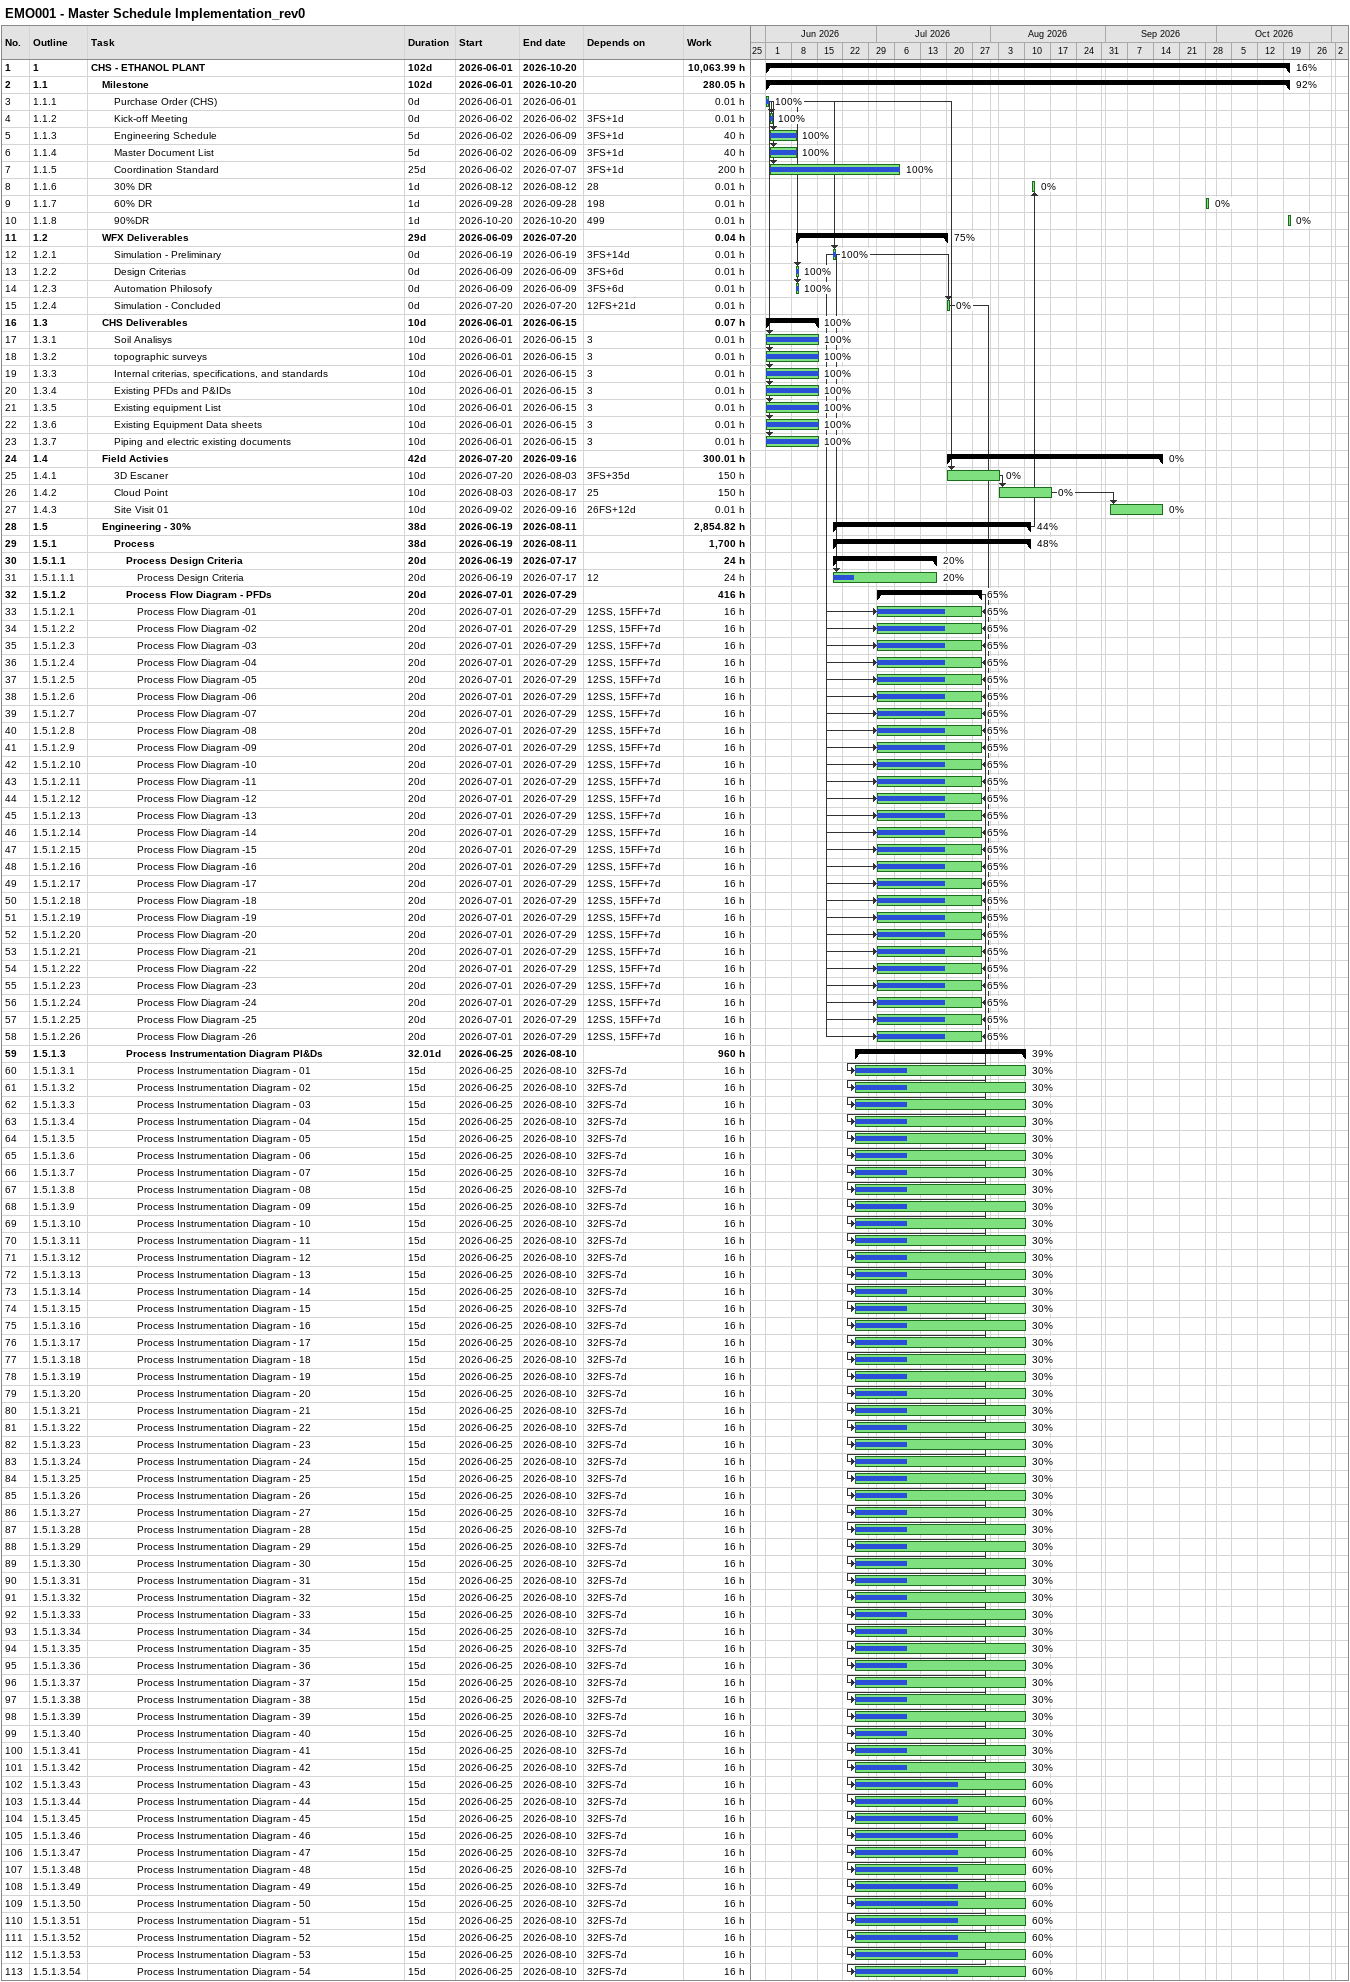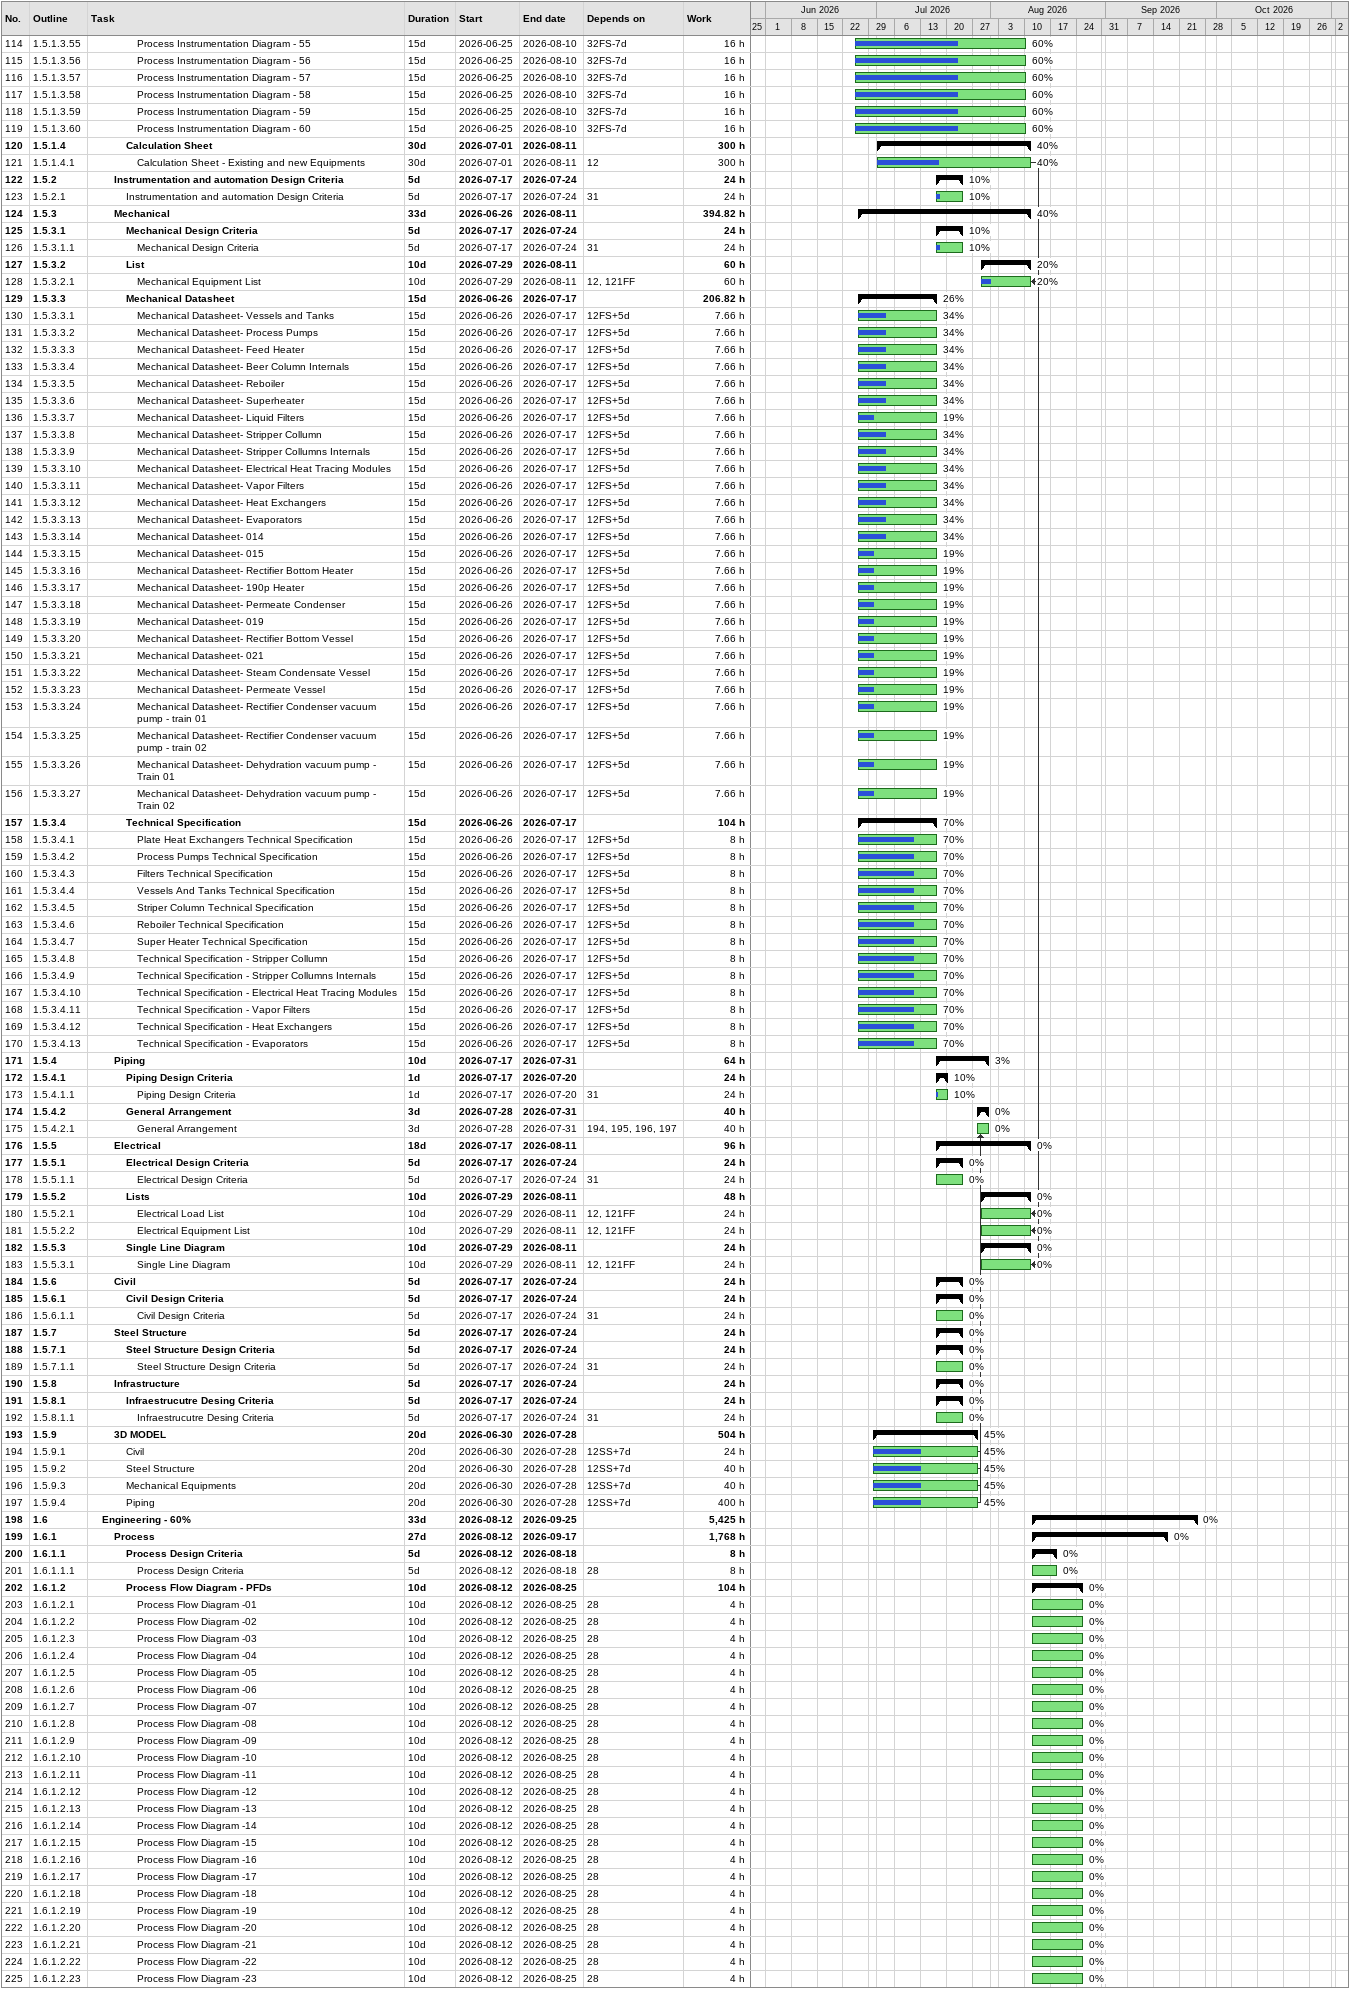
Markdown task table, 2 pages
EMO001 - Master Schedule Implementation_rev0

| ID | WBS | Task | Duration | Start | Finish | Predecessors | % complete | Work (h) |
|---|---|---|---|---|---|---|---|---|
| 1 | 1 | **CHS - ETHANOL PLANT** | 102d | 2026-06-01 | 2026-10-20 |  | 16 | 10063.99 |
| 2 | 1.1 | **Milestone** | 102d | 2026-06-01 | 2026-10-20 |  | 92 | 280.05 |
| 3 | 1.1.1 | Purchase Order (CHS) | 0d | 2026-06-01 | 2026-06-01 |  | 100 | 0.01 |
| 4 | 1.1.2 | Kick-off Meeting | 0d | 2026-06-02 | 2026-06-02 | 3FS+1d | 100 | 0.01 |
| 5 | 1.1.3 | Engineering Schedule | 5d | 2026-06-02 | 2026-06-09 | 3FS+1d | 100 | 40 |
| 6 | 1.1.4 | Master Document List | 5d | 2026-06-02 | 2026-06-09 | 3FS+1d | 100 | 40 |
| 7 | 1.1.5 | Coordination Standard | 25d | 2026-06-02 | 2026-07-07 | 3FS+1d | 100 | 200 |
| 8 | 1.1.6 | 30% DR | 1d | 2026-08-12 | 2026-08-12 | 28 | 0 | 0.01 |
| 9 | 1.1.7 | 60% DR | 1d | 2026-09-28 | 2026-09-28 | 198 | 0 | 0.01 |
| 10 | 1.1.8 | 90%DR | 1d | 2026-10-20 | 2026-10-20 | 499 | 0 | 0.01 |
| 11 | 1.2 | **WFX Deliverables** | 29d | 2026-06-09 | 2026-07-20 |  | 75 | 0.04 |
| 12 | 1.2.1 | Simulation - Preliminary | 0d | 2026-06-19 | 2026-06-19 | 3FS+14d | 100 | 0.01 |
| 13 | 1.2.2 | Design Criterias | 0d | 2026-06-09 | 2026-06-09 | 3FS+6d | 100 | 0.01 |
| 14 | 1.2.3 | Automation Philosofy | 0d | 2026-06-09 | 2026-06-09 | 3FS+6d | 100 | 0.01 |
| 15 | 1.2.4 | Simulation - Concluded | 0d | 2026-07-20 | 2026-07-20 | 12FS+21d | 0 | 0.01 |
| 16 | 1.3 | **CHS Deliverables** | 10d | 2026-06-01 | 2026-06-15 |  | 100 | 0.07 |
| 17 | 1.3.1 | Soil Analisys | 10d | 2026-06-01 | 2026-06-15 | 3 | 100 | 0.01 |
| 18 | 1.3.2 | topographic surveys | 10d | 2026-06-01 | 2026-06-15 | 3 | 100 | 0.01 |
| 19 | 1.3.3 | Internal criterias, specifications, and standards | 10d | 2026-06-01 | 2026-06-15 | 3 | 100 | 0.01 |
| 20 | 1.3.4 | Existing PFDs and P&IDs | 10d | 2026-06-01 | 2026-06-15 | 3 | 100 | 0.01 |
| 21 | 1.3.5 | Existing equipment List | 10d | 2026-06-01 | 2026-06-15 | 3 | 100 | 0.01 |
| 22 | 1.3.6 | Existing Equipment Data sheets | 10d | 2026-06-01 | 2026-06-15 | 3 | 100 | 0.01 |
| 23 | 1.3.7 | Piping and electric existing documents | 10d | 2026-06-01 | 2026-06-15 | 3 | 100 | 0.01 |
| 24 | 1.4 | **Field Activies** | 42d | 2026-07-20 | 2026-09-16 |  | 0 | 300.01 |
| 25 | 1.4.1 | 3D Escaner | 10d | 2026-07-20 | 2026-08-03 | 3FS+35d | 0 | 150 |
| 26 | 1.4.2 | Cloud Point | 10d | 2026-08-03 | 2026-08-17 | 25 | 0 | 150 |
| 27 | 1.4.3 | Site Visit 01 | 10d | 2026-09-02 | 2026-09-16 | 26FS+12d | 0 | 0.01 |
| 28 | 1.5 | **Engineering - 30%** | 38d | 2026-06-19 | 2026-08-11 |  | 44 | 2854.82 |
| 29 | 1.5.1 | **Process** | 38d | 2026-06-19 | 2026-08-11 |  | 48 | 1700 |
| 30 | 1.5.1.1 | **Process Design Criteria** | 20d | 2026-06-19 | 2026-07-17 |  | 20 | 24 |
| 31 | 1.5.1.1.1 | Process Design Criteria | 20d | 2026-06-19 | 2026-07-17 | 12 | 20 | 24 |
| 32 | 1.5.1.2 | **Process Flow Diagram - PFDs** | 20d | 2026-07-01 | 2026-07-29 |  | 65 | 416 |
| 33 | 1.5.1.2.1 | Process Flow Diagram -01 | 20d | 2026-07-01 | 2026-07-29 | 12SS, 15FF+7d | 65 | 16 |
| 34 | 1.5.1.2.2 | Process Flow Diagram -02 | 20d | 2026-07-01 | 2026-07-29 | 12SS, 15FF+7d | 65 | 16 |
| 35 | 1.5.1.2.3 | Process Flow Diagram -03 | 20d | 2026-07-01 | 2026-07-29 | 12SS, 15FF+7d | 65 | 16 |
| 36 | 1.5.1.2.4 | Process Flow Diagram -04 | 20d | 2026-07-01 | 2026-07-29 | 12SS, 15FF+7d | 65 | 16 |
| 37 | 1.5.1.2.5 | Process Flow Diagram -05 | 20d | 2026-07-01 | 2026-07-29 | 12SS, 15FF+7d | 65 | 16 |
| 38 | 1.5.1.2.6 | Process Flow Diagram -06 | 20d | 2026-07-01 | 2026-07-29 | 12SS, 15FF+7d | 65 | 16 |
| 39 | 1.5.1.2.7 | Process Flow Diagram -07 | 20d | 2026-07-01 | 2026-07-29 | 12SS, 15FF+7d | 65 | 16 |
| 40 | 1.5.1.2.8 | Process Flow Diagram -08 | 20d | 2026-07-01 | 2026-07-29 | 12SS, 15FF+7d | 65 | 16 |
| 41 | 1.5.1.2.9 | Process Flow Diagram -09 | 20d | 2026-07-01 | 2026-07-29 | 12SS, 15FF+7d | 65 | 16 |
| 42 | 1.5.1.2.10 | Process Flow Diagram -10 | 20d | 2026-07-01 | 2026-07-29 | 12SS, 15FF+7d | 65 | 16 |
| 43 | 1.5.1.2.11 | Process Flow Diagram -11 | 20d | 2026-07-01 | 2026-07-29 | 12SS, 15FF+7d | 65 | 16 |
| 44 | 1.5.1.2.12 | Process Flow Diagram -12 | 20d | 2026-07-01 | 2026-07-29 | 12SS, 15FF+7d | 65 | 16 |
| 45 | 1.5.1.2.13 | Process Flow Diagram -13 | 20d | 2026-07-01 | 2026-07-29 | 12SS, 15FF+7d | 65 | 16 |
| 46 | 1.5.1.2.14 | Process Flow Diagram -14 | 20d | 2026-07-01 | 2026-07-29 | 12SS, 15FF+7d | 65 | 16 |
| 47 | 1.5.1.2.15 | Process Flow Diagram -15 | 20d | 2026-07-01 | 2026-07-29 | 12SS, 15FF+7d | 65 | 16 |
| 48 | 1.5.1.2.16 | Process Flow Diagram -16 | 20d | 2026-07-01 | 2026-07-29 | 12SS, 15FF+7d | 65 | 16 |
| 49 | 1.5.1.2.17 | Process Flow Diagram -17 | 20d | 2026-07-01 | 2026-07-29 | 12SS, 15FF+7d | 65 | 16 |
| 50 | 1.5.1.2.18 | Process Flow Diagram -18 | 20d | 2026-07-01 | 2026-07-29 | 12SS, 15FF+7d | 65 | 16 |
| 51 | 1.5.1.2.19 | Process Flow Diagram -19 | 20d | 2026-07-01 | 2026-07-29 | 12SS, 15FF+7d | 65 | 16 |
| 52 | 1.5.1.2.20 | Process Flow Diagram -20 | 20d | 2026-07-01 | 2026-07-29 | 12SS, 15FF+7d | 65 | 16 |
| 53 | 1.5.1.2.21 | Process Flow Diagram -21 | 20d | 2026-07-01 | 2026-07-29 | 12SS, 15FF+7d | 65 | 16 |
| 54 | 1.5.1.2.22 | Process Flow Diagram -22 | 20d | 2026-07-01 | 2026-07-29 | 12SS, 15FF+7d | 65 | 16 |
| 55 | 1.5.1.2.23 | Process Flow Diagram -23 | 20d | 2026-07-01 | 2026-07-29 | 12SS, 15FF+7d | 65 | 16 |
| 56 | 1.5.1.2.24 | Process Flow Diagram -24 | 20d | 2026-07-01 | 2026-07-29 | 12SS, 15FF+7d | 65 | 16 |
| 57 | 1.5.1.2.25 | Process Flow Diagram -25 | 20d | 2026-07-01 | 2026-07-29 | 12SS, 15FF+7d | 65 | 16 |
| 58 | 1.5.1.2.26 | Process Flow Diagram -26 | 20d | 2026-07-01 | 2026-07-29 | 12SS, 15FF+7d | 65 | 16 |
| 59 | 1.5.1.3 | **Process Instrumentation Diagram PI&Ds** | 32.01d | 2026-06-25 | 2026-08-10 |  | 39 | 960 |
| 60 | 1.5.1.3.1 | Process Instrumentation Diagram - 01 | 15d | 2026-06-25 | 2026-08-10 | 32FS-7d | 30 | 16 |
| 61 | 1.5.1.3.2 | Process Instrumentation Diagram - 02 | 15d | 2026-06-25 | 2026-08-10 | 32FS-7d | 30 | 16 |
| 62 | 1.5.1.3.3 | Process Instrumentation Diagram - 03 | 15d | 2026-06-25 | 2026-08-10 | 32FS-7d | 30 | 16 |
| 63 | 1.5.1.3.4 | Process Instrumentation Diagram - 04 | 15d | 2026-06-25 | 2026-08-10 | 32FS-7d | 30 | 16 |
| 64 | 1.5.1.3.5 | Process Instrumentation Diagram - 05 | 15d | 2026-06-25 | 2026-08-10 | 32FS-7d | 30 | 16 |
| 65 | 1.5.1.3.6 | Process Instrumentation Diagram - 06 | 15d | 2026-06-25 | 2026-08-10 | 32FS-7d | 30 | 16 |
| 66 | 1.5.1.3.7 | Process Instrumentation Diagram - 07 | 15d | 2026-06-25 | 2026-08-10 | 32FS-7d | 30 | 16 |
| 67 | 1.5.1.3.8 | Process Instrumentation Diagram - 08 | 15d | 2026-06-25 | 2026-08-10 | 32FS-7d | 30 | 16 |
| 68 | 1.5.1.3.9 | Process Instrumentation Diagram - 09 | 15d | 2026-06-25 | 2026-08-10 | 32FS-7d | 30 | 16 |
| 69 | 1.5.1.3.10 | Process Instrumentation Diagram - 10 | 15d | 2026-06-25 | 2026-08-10 | 32FS-7d | 30 | 16 |
| 70 | 1.5.1.3.11 | Process Instrumentation Diagram - 11 | 15d | 2026-06-25 | 2026-08-10 | 32FS-7d | 30 | 16 |
| 71 | 1.5.1.3.12 | Process Instrumentation Diagram - 12 | 15d | 2026-06-25 | 2026-08-10 | 32FS-7d | 30 | 16 |
| 72 | 1.5.1.3.13 | Process Instrumentation Diagram - 13 | 15d | 2026-06-25 | 2026-08-10 | 32FS-7d | 30 | 16 |
| 73 | 1.5.1.3.14 | Process Instrumentation Diagram - 14 | 15d | 2026-06-25 | 2026-08-10 | 32FS-7d | 30 | 16 |
| 74 | 1.5.1.3.15 | Process Instrumentation Diagram - 15 | 15d | 2026-06-25 | 2026-08-10 | 32FS-7d | 30 | 16 |
| 75 | 1.5.1.3.16 | Process Instrumentation Diagram - 16 | 15d | 2026-06-25 | 2026-08-10 | 32FS-7d | 30 | 16 |
| 76 | 1.5.1.3.17 | Process Instrumentation Diagram - 17 | 15d | 2026-06-25 | 2026-08-10 | 32FS-7d | 30 | 16 |
| 77 | 1.5.1.3.18 | Process Instrumentation Diagram - 18 | 15d | 2026-06-25 | 2026-08-10 | 32FS-7d | 30 | 16 |
| 78 | 1.5.1.3.19 | Process Instrumentation Diagram - 19 | 15d | 2026-06-25 | 2026-08-10 | 32FS-7d | 30 | 16 |
| 79 | 1.5.1.3.20 | Process Instrumentation Diagram - 20 | 15d | 2026-06-25 | 2026-08-10 | 32FS-7d | 30 | 16 |
| 80 | 1.5.1.3.21 | Process Instrumentation Diagram - 21 | 15d | 2026-06-25 | 2026-08-10 | 32FS-7d | 30 | 16 |
| 81 | 1.5.1.3.22 | Process Instrumentation Diagram - 22 | 15d | 2026-06-25 | 2026-08-10 | 32FS-7d | 30 | 16 |
| 82 | 1.5.1.3.23 | Process Instrumentation Diagram - 23 | 15d | 2026-06-25 | 2026-08-10 | 32FS-7d | 30 | 16 |
| 83 | 1.5.1.3.24 | Process Instrumentation Diagram - 24 | 15d | 2026-06-25 | 2026-08-10 | 32FS-7d | 30 | 16 |
| 84 | 1.5.1.3.25 | Process Instrumentation Diagram - 25 | 15d | 2026-06-25 | 2026-08-10 | 32FS-7d | 30 | 16 |
| 85 | 1.5.1.3.26 | Process Instrumentation Diagram - 26 | 15d | 2026-06-25 | 2026-08-10 | 32FS-7d | 30 | 16 |
| 86 | 1.5.1.3.27 | Process Instrumentation Diagram - 27 | 15d | 2026-06-25 | 2026-08-10 | 32FS-7d | 30 | 16 |
| 87 | 1.5.1.3.28 | Process Instrumentation Diagram - 28 | 15d | 2026-06-25 | 2026-08-10 | 32FS-7d | 30 | 16 |
| 88 | 1.5.1.3.29 | Process Instrumentation Diagram - 29 | 15d | 2026-06-25 | 2026-08-10 | 32FS-7d | 30 | 16 |
| 89 | 1.5.1.3.30 | Process Instrumentation Diagram - 30 | 15d | 2026-06-25 | 2026-08-10 | 32FS-7d | 30 | 16 |
| 90 | 1.5.1.3.31 | Process Instrumentation Diagram - 31 | 15d | 2026-06-25 | 2026-08-10 | 32FS-7d | 30 | 16 |
| 91 | 1.5.1.3.32 | Process Instrumentation Diagram - 32 | 15d | 2026-06-25 | 2026-08-10 | 32FS-7d | 30 | 16 |
| 92 | 1.5.1.3.33 | Process Instrumentation Diagram - 33 | 15d | 2026-06-25 | 2026-08-10 | 32FS-7d | 30 | 16 |
| 93 | 1.5.1.3.34 | Process Instrumentation Diagram - 34 | 15d | 2026-06-25 | 2026-08-10 | 32FS-7d | 30 | 16 |
| 94 | 1.5.1.3.35 | Process Instrumentation Diagram - 35 | 15d | 2026-06-25 | 2026-08-10 | 32FS-7d | 30 | 16 |
| 95 | 1.5.1.3.36 | Process Instrumentation Diagram - 36 | 15d | 2026-06-25 | 2026-08-10 | 32FS-7d | 30 | 16 |
| 96 | 1.5.1.3.37 | Process Instrumentation Diagram - 37 | 15d | 2026-06-25 | 2026-08-10 | 32FS-7d | 30 | 16 |
| 97 | 1.5.1.3.38 | Process Instrumentation Diagram - 38 | 15d | 2026-06-25 | 2026-08-10 | 32FS-7d | 30 | 16 |
| 98 | 1.5.1.3.39 | Process Instrumentation Diagram - 39 | 15d | 2026-06-25 | 2026-08-10 | 32FS-7d | 30 | 16 |
| 99 | 1.5.1.3.40 | Process Instrumentation Diagram - 40 | 15d | 2026-06-25 | 2026-08-10 | 32FS-7d | 30 | 16 |
| 100 | 1.5.1.3.41 | Process Instrumentation Diagram - 41 | 15d | 2026-06-25 | 2026-08-10 | 32FS-7d | 30 | 16 |
| 101 | 1.5.1.3.42 | Process Instrumentation Diagram - 42 | 15d | 2026-06-25 | 2026-08-10 | 32FS-7d | 30 | 16 |
| 102 | 1.5.1.3.43 | Process Instrumentation Diagram - 43 | 15d | 2026-06-25 | 2026-08-10 | 32FS-7d | 60 | 16 |
| 103 | 1.5.1.3.44 | Process Instrumentation Diagram - 44 | 15d | 2026-06-25 | 2026-08-10 | 32FS-7d | 60 | 16 |
| 104 | 1.5.1.3.45 | Process Instrumentation Diagram - 45 | 15d | 2026-06-25 | 2026-08-10 | 32FS-7d | 60 | 16 |
| 105 | 1.5.1.3.46 | Process Instrumentation Diagram - 46 | 15d | 2026-06-25 | 2026-08-10 | 32FS-7d | 60 | 16 |
| 106 | 1.5.1.3.47 | Process Instrumentation Diagram - 47 | 15d | 2026-06-25 | 2026-08-10 | 32FS-7d | 60 | 16 |
| 107 | 1.5.1.3.48 | Process Instrumentation Diagram - 48 | 15d | 2026-06-25 | 2026-08-10 | 32FS-7d | 60 | 16 |
| 108 | 1.5.1.3.49 | Process Instrumentation Diagram - 49 | 15d | 2026-06-25 | 2026-08-10 | 32FS-7d | 60 | 16 |
| 109 | 1.5.1.3.50 | Process Instrumentation Diagram - 50 | 15d | 2026-06-25 | 2026-08-10 | 32FS-7d | 60 | 16 |
| 110 | 1.5.1.3.51 | Process Instrumentation Diagram - 51 | 15d | 2026-06-25 | 2026-08-10 | 32FS-7d | 60 | 16 |
| 111 | 1.5.1.3.52 | Process Instrumentation Diagram - 52 | 15d | 2026-06-25 | 2026-08-10 | 32FS-7d | 60 | 16 |
| 112 | 1.5.1.3.53 | Process Instrumentation Diagram - 53 | 15d | 2026-06-25 | 2026-08-10 | 32FS-7d | 60 | 16 |
| 113 | 1.5.1.3.54 | Process Instrumentation Diagram - 54 | 15d | 2026-06-25 | 2026-08-10 | 32FS-7d | 60 | 16 |
| 114 | 1.5.1.3.55 | Process Instrumentation Diagram - 55 | 15d | 2026-06-25 | 2026-08-10 | 32FS-7d | 60 | 16 |
| 115 | 1.5.1.3.56 | Process Instrumentation Diagram - 56 | 15d | 2026-06-25 | 2026-08-10 | 32FS-7d | 60 | 16 |
| 116 | 1.5.1.3.57 | Process Instrumentation Diagram - 57 | 15d | 2026-06-25 | 2026-08-10 | 32FS-7d | 60 | 16 |
| 117 | 1.5.1.3.58 | Process Instrumentation Diagram - 58 | 15d | 2026-06-25 | 2026-08-10 | 32FS-7d | 60 | 16 |
| 118 | 1.5.1.3.59 | Process Instrumentation Diagram - 59 | 15d | 2026-06-25 | 2026-08-10 | 32FS-7d | 60 | 16 |
| 119 | 1.5.1.3.60 | Process Instrumentation Diagram - 60 | 15d | 2026-06-25 | 2026-08-10 | 32FS-7d | 60 | 16 |
| 120 | 1.5.1.4 | **Calculation Sheet** | 30d | 2026-07-01 | 2026-08-11 |  | 40 | 300 |
| 121 | 1.5.1.4.1 | Calculation Sheet - Existing and new Equipments | 30d | 2026-07-01 | 2026-08-11 | 12 | 40 | 300 |
| 122 | 1.5.2 | **Instrumentation and automation Design Criteria** | 5d | 2026-07-17 | 2026-07-24 |  | 10 | 24 |
| 123 | 1.5.2.1 | Instrumentation and automation Design Criteria | 5d | 2026-07-17 | 2026-07-24 | 31 | 10 | 24 |
| 124 | 1.5.3 | **Mechanical** | 33d | 2026-06-26 | 2026-08-11 |  | 40 | 394.82 |
| 125 | 1.5.3.1 | **Mechanical Design Criteria** | 5d | 2026-07-17 | 2026-07-24 |  | 10 | 24 |
| 126 | 1.5.3.1.1 | Mechanical Design Criteria | 5d | 2026-07-17 | 2026-07-24 | 31 | 10 | 24 |
| 127 | 1.5.3.2 | **List** | 10d | 2026-07-29 | 2026-08-11 |  | 20 | 60 |
| 128 | 1.5.3.2.1 | Mechanical Equipment List | 10d | 2026-07-29 | 2026-08-11 | 12, 121FF | 20 | 60 |
| 129 | 1.5.3.3 | **Mechanical Datasheet** | 15d | 2026-06-26 | 2026-07-17 |  | 26 | 206.82 |
| 130 | 1.5.3.3.1 | Mechanical Datasheet- Vessels and Tanks | 15d | 2026-06-26 | 2026-07-17 | 12FS+5d | 34 | 7.66 |
| 131 | 1.5.3.3.2 | Mechanical Datasheet- Process Pumps | 15d | 2026-06-26 | 2026-07-17 | 12FS+5d | 34 | 7.66 |
| 132 | 1.5.3.3.3 | Mechanical Datasheet- Feed Heater | 15d | 2026-06-26 | 2026-07-17 | 12FS+5d | 34 | 7.66 |
| 133 | 1.5.3.3.4 | Mechanical Datasheet- Beer Column Internals | 15d | 2026-06-26 | 2026-07-17 | 12FS+5d | 34 | 7.66 |
| 134 | 1.5.3.3.5 | Mechanical Datasheet- Reboiler | 15d | 2026-06-26 | 2026-07-17 | 12FS+5d | 34 | 7.66 |
| 135 | 1.5.3.3.6 | Mechanical Datasheet- Superheater | 15d | 2026-06-26 | 2026-07-17 | 12FS+5d | 34 | 7.66 |
| 136 | 1.5.3.3.7 | Mechanical Datasheet- Liquid Filters | 15d | 2026-06-26 | 2026-07-17 | 12FS+5d | 19 | 7.66 |
| 137 | 1.5.3.3.8 | Mechanical Datasheet- Stripper Collumn | 15d | 2026-06-26 | 2026-07-17 | 12FS+5d | 34 | 7.66 |
| 138 | 1.5.3.3.9 | Mechanical Datasheet- Stripper Collumns Internals | 15d | 2026-06-26 | 2026-07-17 | 12FS+5d | 34 | 7.66 |
| 139 | 1.5.3.3.10 | Mechanical Datasheet- Electrical Heat Tracing Modules | 15d | 2026-06-26 | 2026-07-17 | 12FS+5d | 34 | 7.66 |
| 140 | 1.5.3.3.11 | Mechanical Datasheet- Vapor Filters | 15d | 2026-06-26 | 2026-07-17 | 12FS+5d | 34 | 7.66 |
| 141 | 1.5.3.3.12 | Mechanical Datasheet- Heat Exchangers | 15d | 2026-06-26 | 2026-07-17 | 12FS+5d | 34 | 7.66 |
| 142 | 1.5.3.3.13 | Mechanical Datasheet- Evaporators | 15d | 2026-06-26 | 2026-07-17 | 12FS+5d | 34 | 7.66 |
| 143 | 1.5.3.3.14 | Mechanical Datasheet- 014 | 15d | 2026-06-26 | 2026-07-17 | 12FS+5d | 34 | 7.66 |
| 144 | 1.5.3.3.15 | Mechanical Datasheet- 015 | 15d | 2026-06-26 | 2026-07-17 | 12FS+5d | 19 | 7.66 |
| 145 | 1.5.3.3.16 | Mechanical Datasheet- Rectifier Bottom Heater | 15d | 2026-06-26 | 2026-07-17 | 12FS+5d | 19 | 7.66 |
| 146 | 1.5.3.3.17 | Mechanical Datasheet- 190p Heater | 15d | 2026-06-26 | 2026-07-17 | 12FS+5d | 19 | 7.66 |
| 147 | 1.5.3.3.18 | Mechanical Datasheet- Permeate Condenser | 15d | 2026-06-26 | 2026-07-17 | 12FS+5d | 19 | 7.66 |
| 148 | 1.5.3.3.19 | Mechanical Datasheet- 019 | 15d | 2026-06-26 | 2026-07-17 | 12FS+5d | 19 | 7.66 |
| 149 | 1.5.3.3.20 | Mechanical Datasheet- Rectifier Bottom Vessel | 15d | 2026-06-26 | 2026-07-17 | 12FS+5d | 19 | 7.66 |
| 150 | 1.5.3.3.21 | Mechanical Datasheet- 021 | 15d | 2026-06-26 | 2026-07-17 | 12FS+5d | 19 | 7.66 |
| 151 | 1.5.3.3.22 | Mechanical Datasheet- Steam Condensate Vessel | 15d | 2026-06-26 | 2026-07-17 | 12FS+5d | 19 | 7.66 |
| 152 | 1.5.3.3.23 | Mechanical Datasheet- Permeate Vessel | 15d | 2026-06-26 | 2026-07-17 | 12FS+5d | 19 | 7.66 |
| 153 | 1.5.3.3.24 | Mechanical Datasheet- Rectifier Condenser vacuum pump - train 01 | 15d | 2026-06-26 | 2026-07-17 | 12FS+5d | 19 | 7.66 |
| 154 | 1.5.3.3.25 | Mechanical Datasheet- Rectifier Condenser vacuum pump - train 02 | 15d | 2026-06-26 | 2026-07-17 | 12FS+5d | 19 | 7.66 |
| 155 | 1.5.3.3.26 | Mechanical Datasheet- Dehydration vacuum pump - Train 01 | 15d | 2026-06-26 | 2026-07-17 | 12FS+5d | 19 | 7.66 |
| 156 | 1.5.3.3.27 | Mechanical Datasheet- Dehydration vacuum pump - Train 02 | 15d | 2026-06-26 | 2026-07-17 | 12FS+5d | 19 | 7.66 |
| 157 | 1.5.3.4 | **Technical Specification** | 15d | 2026-06-26 | 2026-07-17 |  | 70 | 104 |
| 158 | 1.5.3.4.1 | Plate Heat Exchangers Technical Specification | 15d | 2026-06-26 | 2026-07-17 | 12FS+5d | 70 | 8 |
| 159 | 1.5.3.4.2 | Process Pumps Technical Specification | 15d | 2026-06-26 | 2026-07-17 | 12FS+5d | 70 | 8 |
| 160 | 1.5.3.4.3 | Filters Technical Specification | 15d | 2026-06-26 | 2026-07-17 | 12FS+5d | 70 | 8 |
| 161 | 1.5.3.4.4 | Vessels And Tanks Technical Specification | 15d | 2026-06-26 | 2026-07-17 | 12FS+5d | 70 | 8 |
| 162 | 1.5.3.4.5 | Striper Column Technical Specification | 15d | 2026-06-26 | 2026-07-17 | 12FS+5d | 70 | 8 |
| 163 | 1.5.3.4.6 | Reboiler Technical Specification | 15d | 2026-06-26 | 2026-07-17 | 12FS+5d | 70 | 8 |
| 164 | 1.5.3.4.7 | Super Heater Technical Specification | 15d | 2026-06-26 | 2026-07-17 | 12FS+5d | 70 | 8 |
| 165 | 1.5.3.4.8 | Technical Specification - Stripper Collumn | 15d | 2026-06-26 | 2026-07-17 | 12FS+5d | 70 | 8 |
| 166 | 1.5.3.4.9 | Technical Specification - Stripper Collumns Internals | 15d | 2026-06-26 | 2026-07-17 | 12FS+5d | 70 | 8 |
| 167 | 1.5.3.4.10 | Technical Specification - Electrical Heat Tracing Modules | 15d | 2026-06-26 | 2026-07-17 | 12FS+5d | 70 | 8 |
| 168 | 1.5.3.4.11 | Technical Specification - Vapor Filters | 15d | 2026-06-26 | 2026-07-17 | 12FS+5d | 70 | 8 |
| 169 | 1.5.3.4.12 | Technical Specification - Heat Exchangers | 15d | 2026-06-26 | 2026-07-17 | 12FS+5d | 70 | 8 |
| 170 | 1.5.3.4.13 | Technical Specification - Evaporators | 15d | 2026-06-26 | 2026-07-17 | 12FS+5d | 70 | 8 |
| 171 | 1.5.4 | **Piping** | 10d | 2026-07-17 | 2026-07-31 |  | 3 | 64 |
| 172 | 1.5.4.1 | **Piping Design Criteria** | 1d | 2026-07-17 | 2026-07-20 |  | 10 | 24 |
| 173 | 1.5.4.1.1 | Piping Design Criteria | 1d | 2026-07-17 | 2026-07-20 | 31 | 10 | 24 |
| 174 | 1.5.4.2 | **General Arrangement** | 3d | 2026-07-28 | 2026-07-31 |  | 0 | 40 |
| 175 | 1.5.4.2.1 | General Arrangement | 3d | 2026-07-28 | 2026-07-31 | 194, 195, 196, 197 | 0 | 40 |
| 176 | 1.5.5 | **Electrical** | 18d | 2026-07-17 | 2026-08-11 |  | 0 | 96 |
| 177 | 1.5.5.1 | **Electrical Design Criteria** | 5d | 2026-07-17 | 2026-07-24 |  | 0 | 24 |
| 178 | 1.5.5.1.1 | Electrical Design Criteria | 5d | 2026-07-17 | 2026-07-24 | 31 | 0 | 24 |
| 179 | 1.5.5.2 | **Lists** | 10d | 2026-07-29 | 2026-08-11 |  | 0 | 48 |
| 180 | 1.5.5.2.1 | Electrical Load List | 10d | 2026-07-29 | 2026-08-11 | 12, 121FF | 0 | 24 |
| 181 | 1.5.5.2.2 | Electrical Equipment List | 10d | 2026-07-29 | 2026-08-11 | 12, 121FF | 0 | 24 |
| 182 | 1.5.5.3 | **Single Line Diagram** | 10d | 2026-07-29 | 2026-08-11 |  | 0 | 24 |
| 183 | 1.5.5.3.1 | Single Line Diagram | 10d | 2026-07-29 | 2026-08-11 | 12, 121FF | 0 | 24 |
| 184 | 1.5.6 | **Civil** | 5d | 2026-07-17 | 2026-07-24 |  | 0 | 24 |
| 185 | 1.5.6.1 | **Civil Design Criteria** | 5d | 2026-07-17 | 2026-07-24 |  | 0 | 24 |
| 186 | 1.5.6.1.1 | Civil Design Criteria | 5d | 2026-07-17 | 2026-07-24 | 31 | 0 | 24 |
| 187 | 1.5.7 | **Steel Structure** | 5d | 2026-07-17 | 2026-07-24 |  | 0 | 24 |
| 188 | 1.5.7.1 | **Steel Structure Design Criteria** | 5d | 2026-07-17 | 2026-07-24 |  | 0 | 24 |
| 189 | 1.5.7.1.1 | Steel Structure Design Criteria | 5d | 2026-07-17 | 2026-07-24 | 31 | 0 | 24 |
| 190 | 1.5.8 | **Infrastructure** | 5d | 2026-07-17 | 2026-07-24 |  | 0 | 24 |
| 191 | 1.5.8.1 | **Infraestrucutre Desing Criteria** | 5d | 2026-07-17 | 2026-07-24 |  | 0 | 24 |
| 192 | 1.5.8.1.1 | Infraestrucutre Desing Criteria | 5d | 2026-07-17 | 2026-07-24 | 31 | 0 | 24 |
| 193 | 1.5.9 | **3D MODEL** | 20d | 2026-06-30 | 2026-07-28 |  | 45 | 504 |
| 194 | 1.5.9.1 | Civil | 20d | 2026-06-30 | 2026-07-28 | 12SS+7d | 45 | 24 |
| 195 | 1.5.9.2 | Steel Structure | 20d | 2026-06-30 | 2026-07-28 | 12SS+7d | 45 | 40 |
| 196 | 1.5.9.3 | Mechanical Equipments | 20d | 2026-06-30 | 2026-07-28 | 12SS+7d | 45 | 40 |
| 197 | 1.5.9.4 | Piping | 20d | 2026-06-30 | 2026-07-28 | 12SS+7d | 45 | 400 |
| 198 | 1.6 | **Engineering - 60%** | 33d | 2026-08-12 | 2026-09-25 |  | 0 | 5425 |
| 199 | 1.6.1 | **Process** | 27d | 2026-08-12 | 2026-09-17 |  | 0 | 1768 |
| 200 | 1.6.1.1 | **Process Design Criteria** | 5d | 2026-08-12 | 2026-08-18 |  | 0 | 8 |
| 201 | 1.6.1.1.1 | Process Design Criteria | 5d | 2026-08-12 | 2026-08-18 | 28 | 0 | 8 |
| 202 | 1.6.1.2 | **Process Flow Diagram - PFDs** | 10d | 2026-08-12 | 2026-08-25 |  | 0 | 104 |
| 203 | 1.6.1.2.1 | Process Flow Diagram -01 | 10d | 2026-08-12 | 2026-08-25 | 28 | 0 | 4 |
| 204 | 1.6.1.2.2 | Process Flow Diagram -02 | 10d | 2026-08-12 | 2026-08-25 | 28 | 0 | 4 |
| 205 | 1.6.1.2.3 | Process Flow Diagram -03 | 10d | 2026-08-12 | 2026-08-25 | 28 | 0 | 4 |
| 206 | 1.6.1.2.4 | Process Flow Diagram -04 | 10d | 2026-08-12 | 2026-08-25 | 28 | 0 | 4 |
| 207 | 1.6.1.2.5 | Process Flow Diagram -05 | 10d | 2026-08-12 | 2026-08-25 | 28 | 0 | 4 |
| 208 | 1.6.1.2.6 | Process Flow Diagram -06 | 10d | 2026-08-12 | 2026-08-25 | 28 | 0 | 4 |
| 209 | 1.6.1.2.7 | Process Flow Diagram -07 | 10d | 2026-08-12 | 2026-08-25 | 28 | 0 | 4 |
| 210 | 1.6.1.2.8 | Process Flow Diagram -08 | 10d | 2026-08-12 | 2026-08-25 | 28 | 0 | 4 |
| 211 | 1.6.1.2.9 | Process Flow Diagram -09 | 10d | 2026-08-12 | 2026-08-25 | 28 | 0 | 4 |
| 212 | 1.6.1.2.10 | Process Flow Diagram -10 | 10d | 2026-08-12 | 2026-08-25 | 28 | 0 | 4 |
| 213 | 1.6.1.2.11 | Process Flow Diagram -11 | 10d | 2026-08-12 | 2026-08-25 | 28 | 0 | 4 |
| 214 | 1.6.1.2.12 | Process Flow Diagram -12 | 10d | 2026-08-12 | 2026-08-25 | 28 | 0 | 4 |
| 215 | 1.6.1.2.13 | Process Flow Diagram -13 | 10d | 2026-08-12 | 2026-08-25 | 28 | 0 | 4 |
| 216 | 1.6.1.2.14 | Process Flow Diagram -14 | 10d | 2026-08-12 | 2026-08-25 | 28 | 0 | 4 |
| 217 | 1.6.1.2.15 | Process Flow Diagram -15 | 10d | 2026-08-12 | 2026-08-25 | 28 | 0 | 4 |
| 218 | 1.6.1.2.16 | Process Flow Diagram -16 | 10d | 2026-08-12 | 2026-08-25 | 28 | 0 | 4 |
| 219 | 1.6.1.2.17 | Process Flow Diagram -17 | 10d | 2026-08-12 | 2026-08-25 | 28 | 0 | 4 |
| 220 | 1.6.1.2.18 | Process Flow Diagram -18 | 10d | 2026-08-12 | 2026-08-25 | 28 | 0 | 4 |
| 221 | 1.6.1.2.19 | Process Flow Diagram -19 | 10d | 2026-08-12 | 2026-08-25 | 28 | 0 | 4 |
| 222 | 1.6.1.2.20 | Process Flow Diagram -20 | 10d | 2026-08-12 | 2026-08-25 | 28 | 0 | 4 |
| 223 | 1.6.1.2.21 | Process Flow Diagram -21 | 10d | 2026-08-12 | 2026-08-25 | 28 | 0 | 4 |
| 224 | 1.6.1.2.22 | Process Flow Diagram -22 | 10d | 2026-08-12 | 2026-08-25 | 28 | 0 | 4 |
| 225 | 1.6.1.2.23 | Process Flow Diagram -23 | 10d | 2026-08-12 | 2026-08-25 | 28 | 0 | 4 |
